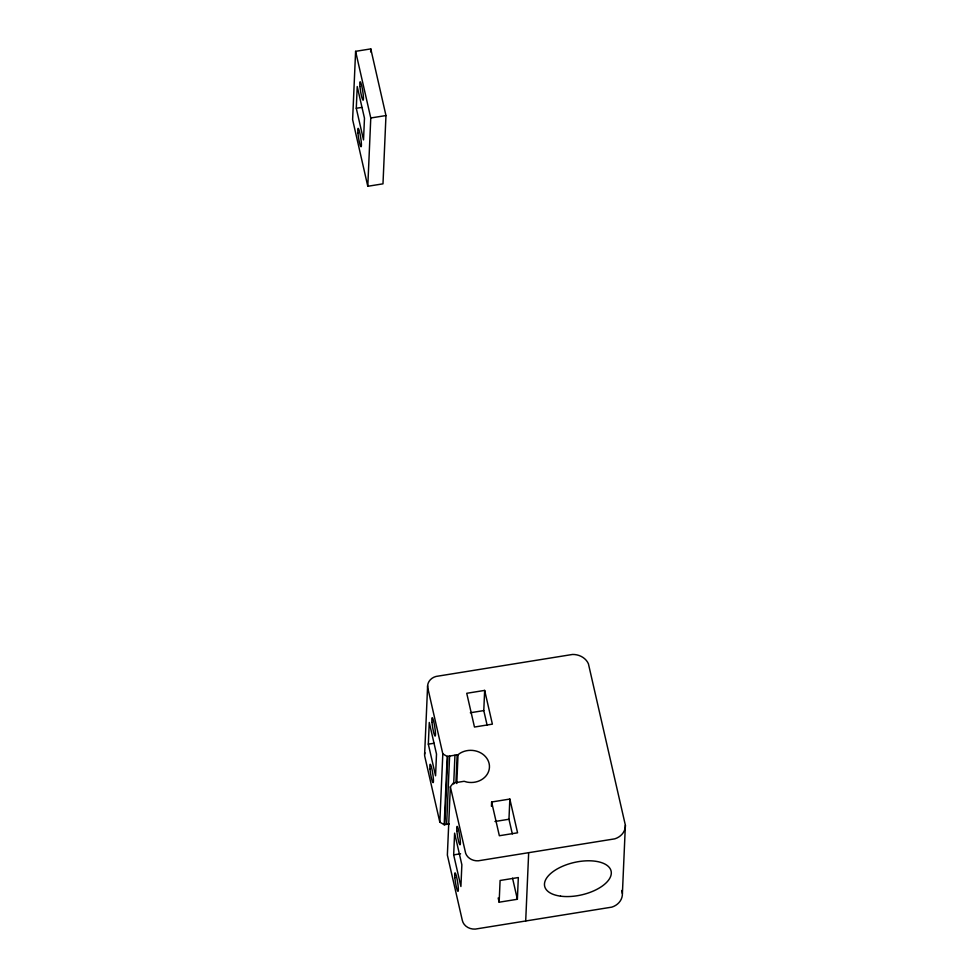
<?xml version="1.0" encoding="UTF-8"?>
<svg xmlns="http://www.w3.org/2000/svg" width="978" height="978" viewBox="0 0 978 978"><rect width="100%" height="100%" fill="white"/><g stroke="black" fill="none" stroke-linecap="round" stroke-linejoin="round"><path stroke-width="1.47" d="M355.601 51.333L352.618 119.622L367.789 186.272L382.985 183.84L385.968 115.551L370.784 48.9L355.601 51.333L370.772 117.983L367.789 186.272M356.285 108.277L357.227 86.553L364.476 118.179L363.523 139.915L356.285 108.277L361.811 107.397M370.65 51.932L370.784 48.9M424.635 754.099L427.618 685.81M428.327 744.172L429.269 722.449L436.506 754.075L435.565 775.798L428.327 744.172L434.134 743.231M449.293 823.916L444.195 824.735L439.831 822.168L442.814 753.879L427.63 687.228A12.188 10.538 2.5 0 1 436.029 676.446L572.582 654.453A16.43 14.218 2.5 0 1 588.414 663.781L625.382 825.261L622.399 893.55A16.418 14.205 2.5 0 1 611.825 907.132L475.259 929.1A12.188 10.538 2.5 0 1 462.301 920.322L447.362 855.065L450.345 786.789L453.266 783.036L464.122 781.288L466.971 782.094A18.582 16.076 2.5 0 0 489.11 763.488A18.582 16.076 2.5 0 0 460.32 753.072L458.034 754.698L447.178 756.446L442.814 753.879M444.195 824.735L447.178 756.446M444.807 824.637L447.79 756.349M446.628 824.344L449.611 756.055M453.694 784.038L454.953 755.199M455.956 782.155L457.154 754.845M453.67 854.87L454.611 833.146L461.861 864.772L460.907 886.508L453.67 854.87L460.565 853.757M456.775 783.537L458.034 754.698M487.13 725.26L483.78 710.59L484.66 690.407L466.738 693.292L474.464 727.033L492.386 724.148L484.66 690.407M491.433 806.324L491.628 801.997L509.844 799.063L517.57 832.804L499.355 835.738L491.628 801.997M499.147 902.205L500.1 880.481L518.328 877.547L517.374 899.271L499.147 902.205L498.181 897.987M512.325 833.916L508.963 819.246L509.844 799.063M525.699 920.983L528.67 852.682L614.807 838.843A16.418 14.205 2.5 0 0 625.382 825.261M470.332 712.754L483.78 710.59M494.954 821.496L508.963 819.246M528.67 852.682L478.242 860.811A12.188 10.538 2.5 0 1 465.687 853.403L450.345 786.789M370.772 117.983L385.968 115.551M621.764 890.481L622.399 893.55M512.545 878.183L517.374 899.271M439.831 822.168L424.892 756.911A12.188 10.538 2.5 0 1 424.831 752.705M454.856 877.645A9.291 1.076 80.9 0 0 457.997 891.337A9.291 1.076 80.9 0 0 456.738 877.51A9.291 1.076 80.9 0 0 454.856 877.645M456.897 831.08A9.291 1.076 80.9 0 0 460.027 844.772A9.291 1.076 80.9 0 0 458.768 830.945A9.291 1.076 80.9 0 0 456.897 831.08M429.978 768.94A9.291 1.076 80.9 0 0 433.107 782.632A9.291 1.076 80.9 0 0 431.848 768.806A9.291 1.076 80.9 0 0 429.978 768.94M432.007 722.375A9.291 1.076 80.9 0 0 435.137 736.067A9.291 1.076 80.9 0 0 433.877 722.241A9.291 1.076 80.9 0 0 432.007 722.375M357.936 133.045A9.291 1.076 80.9 0 0 361.065 146.737A9.291 1.076 80.9 0 0 359.806 132.91A9.291 1.076 80.9 0 0 357.936 133.045M359.965 86.492A9.291 1.076 80.9 0 0 363.107 100.184A9.291 1.076 80.9 0 0 361.836 86.345A9.291 1.076 80.9 0 0 359.965 86.492M560.528 896.154A34.071 16.614 -12.9 0 0 611.299 873.33A34.071 16.614 -12.9 0 0 561.824 866.594A34.071 16.614 -12.9 0 0 560.528 896.154"/></g></svg>
